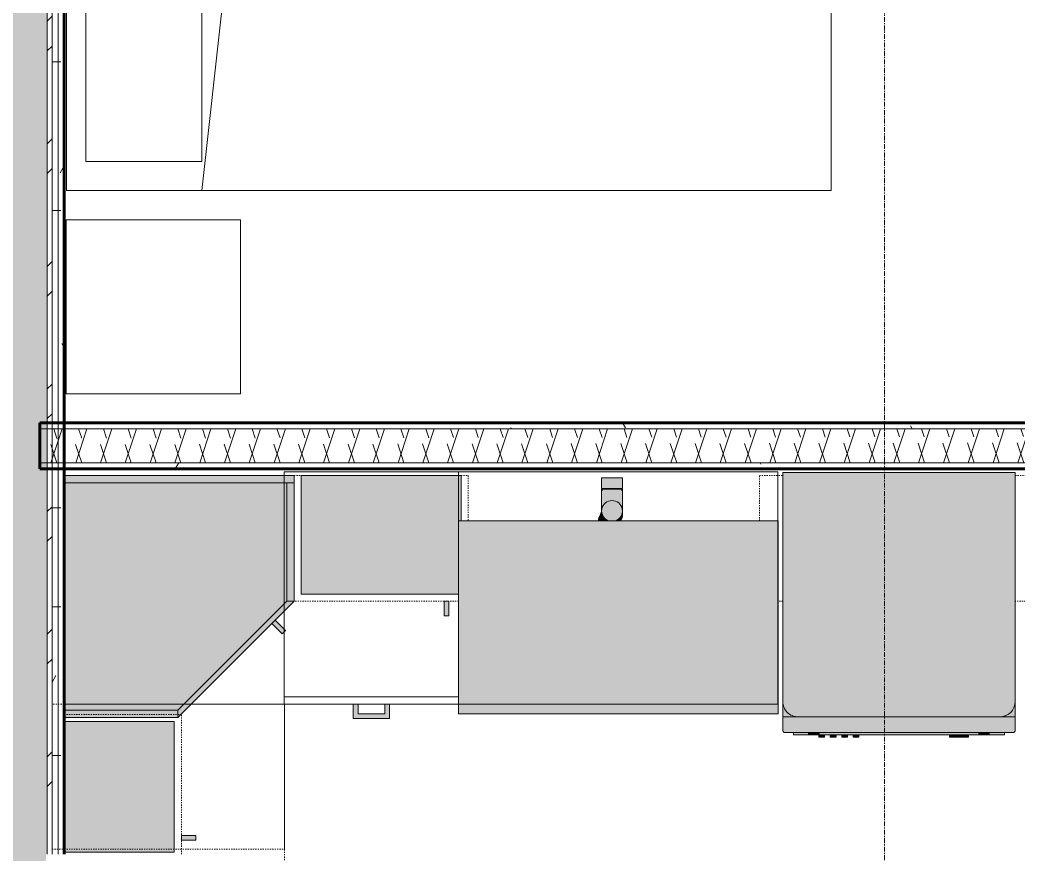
# Model space of a CAD drawing. Header units: inches. Extents: x -4169 to -1846, y 9706 to 12377.
# Drawn here: x -2916.6 to -2813.5, y 11407.4 to 11493.6 of the extents above; entities that cross this region are included whole.
import ezdxf

# ---------------------------------------------------------------- set-up
doc = ezdxf.new("R2010")
doc.units = ezdxf.units.IN
doc.header["$MEASUREMENT"] = 0
doc.linetypes.add('Dash', pattern=[0.25, 0.125, -0.125])
doc.linetypes.add('Grid Line 1_2_', pattern=[0.875, 0.5, -0.125, 0.125, -0.125])
for name, color, linetype, lineweight in [('0-1', 7, 'Continuous', 5), ('0-2', 50, 'Continuous', 18), ('A-GENM-1', 11, 'Continuous', 9), ('A-GENM-2', 250, 'Continuous', 9), ('A-WALL', 113, 'Continuous', 18), ('A-WALL-4', 10, 'Continuous', 60), ('A-WALL-5', 50, 'Continuous', 18), ('A-WALL-PATT-1', 250, 'Continuous', 9), ('A-WALL-PATT-2', 253, 'Continuous', 9), ('A-WALL-PATT-4', 111, 'Continuous', 9), ('I-FURN-1', 250, 'Continuous', 9), ('I-FURN-HDLN-1', 250, 'Dash', 9), ('I-WALL-3', 2, 'Continuous', 60), ('P-SANR-FIXT-2', 250, 'Continuous', 9), ('P-SANR-FIXT-3', 55, 'Continuous', 9), ('Q-CASE', 31, 'Continuous', 9), ('Q-CASE-1', 9, 'Continuous', 9), ('Q-CASE-3', 250, 'Continuous', 9), ('Q-CASE-4', 250, 'Dash', 9), ('Q-CASE-5', 254, 'Continuous', 9), ('Q-CASE-HDLN-1', 250, 'Dash', 9), ('Q-SPCQ-1', 250, 'Continuous', 9), ('Q-SPCQ-2', 55, 'Continuous', 9), ('S-GRID-1', 1, 'Grid Line 1_2_', 9)]:
    doc.layers.add(name, color=color, linetype=linetype, lineweight=lineweight)
pattern_1 = [(0, (0, 0), (20.48, 5.12), [0.845, -14.515, 0.845, -14.515, -81.92]), (0, (0, 0), (20.48, 5.12), [-30.72, 0.845, -29.875, 0.845, -14.515, -35.84]), (0, (0, 0), (20.48, 5.12), [-76.8, 0.845, -9.395, 0.845, -24.755]), (120, (7.68, 2.56), (-14.67405, 15.1762003), [0.845, -14.515, 0.845, -14.515, -81.92]), (120, (7.68, 2.56), (-14.67405, 15.1762003), [-30.72, 0.845, -29.875, 0.845, -14.515, -35.84]), (120, (7.68, 2.56), (-14.67405, 15.1762003), [-76.8, 0.845, -9.395, 0.845, -24.755]), (240, (10.24, 12.8), (-5.80595, -20.2962003), [0.845, -14.515, 0.845, -14.515, -81.92]), (240, (10.24, 12.8), (-5.80595, -20.2962003), [-30.72, 0.845, -29.875, 0.845, -14.515, -35.84]), (240, (10.24, 12.8), (-5.80595, -20.2962003), [-76.8, 0.845, -9.395, 0.845, -24.755])]
pattern_2 = [(161.57, (0.32, 0.32), (-2.560496185, -0.000537386), [0, -18.214, 2.022, 0]), (18.43, (-0.32, 0.32), (-2.560496185, 0.000537386), [0, -18.214, 2.022, 0]), (108.43, (0.32, 0.32), (1.27922091, -6.400876726), [6.07, -14.166]), (71.57, (-0.32, 0.32), (1.27922091, 6.400876726), [6.07, -14.166])]

# ---------------------------------------------------------------- blocks, each defined once
blk = doc.blocks.new('Dishwasher_15404 - 34_ counter-1372825-ENLARGED RCP - 2ND FLOOR PLAN')
at = {"layer": 'Q-SPCQ-2'}
for points in [[(0, -24), (23.68, -24), (24.08, -23.95), (24.46, -23.79), (24.83, -23.48), (25.07, -23.15), (25.2, -22.77), (25.25, -22.43), (25.25, -1.57), (25.17, -1.1), (24.98, -0.71), (24.74, -0.42), (24.46, -0.21), (24.08, -0.05), (23.68, 0), (0, 0), (0, -15.5)], [(26.68, -24), (26.82, -23.94), (26.87, -23.8), (26.87, -0.15), (26.82, -0.06), (26.68, 0), (25.25, 0), (25.25, -24), (26.59, -24)], [(27.12, -2.61), (27.12, -1.09), (26.87, -1.09), (26.87, -2.61)], [(27.12, -3.81), (27.12, -2.61), (26.87, -2.63), (26.87, -3.81)], [(27.12, -20.19), (27.12, -3.81), (26.87, -3.81), (26.87, -20.19)], [(27.37, -5.81), (27.37, -4.82), (27.12, -4.82), (27.12, -5.81)], [(27.37, -6.79), (27.37, -5.81), (27.12, -5.81), (27.12, -6.79)], [(27.37, -16.74), (27.37, -16.15), (27.12, -16.15), (27.12, -16.74)], [(27.37, -17.92), (27.37, -17.33), (27.12, -17.33), (27.12, -17.92)], [(27.37, -19.1), (27.37, -18.51), (27.12, -18.51), (27.12, -19.1)], [(26.87, -21.39), (27.12, -21.39), (27.12, -20.19), (26.87, -20.19), (26.87, -21.24)], [(27.12, -20.28), (27.37, -20.28), (27.37, -19.69), (27.12, -19.69), (27.12, -20.19)], [(26.87, -22.91), (27.12, -22.91), (27.12, -21.39), (26.87, -21.39)]]:
    blk.add_hatch(color=256, dxfattribs=at).paths.add_polyline_path(points, flags=0)
h = blk.add_hatch(color=256, dxfattribs=at)
h.paths.add_polyline_path([(25.25, -24), (25.25, -22.43), (25.2, -22.83), (24.96, -23.33), (24.74, -23.58), (24.46, -23.79), (24.08, -23.95), (23.68, -24), (25.05, -24)], flags=0)
h.paths.add_polyline_path([(25.25, -1.57), (25.25, 0), (23.68, 0), (24.08, -0.05), (24.46, -0.21), (24.83, -0.52), (25.04, -0.79), (25.22, -1.25)], flags=0)
h = blk.add_hatch(color=256, dxfattribs=at)
h.paths.add_polyline_path([(25.07, -23.15), (25.12, -23.05), (25.13, -22.98)], flags=0)
h.paths.add_polyline_path([(25.2, -22.8), (25.22, -22.75), (25.2, -22.78)], flags=0)
h.paths.add_polyline_path([(25, -0.74), (24.96, -0.67), (24.98, -0.71)], flags=0)
at = {"layer": 'Q-SPCQ-1'}
for p, q in [((0, -24), (0, 0)), ((0, 0), (23.68, 0)), ((23.68, 0), (25.25, 0)), ((25.25, 0), (26.68, 0)), ((25.25, 0), (25.25, -1.57)), ((26.87, -0.2), (26.87, -23.8)), ((25.25, -1.57), (25.25, -22.43)), ((27.12, -1.09), (26.87, -1.09)), ((27.12, -2.61), (27.12, -1.09)), ((27.12, -3.81), (27.12, -2.61)), ((27.12, -20.19), (27.12, -3.81)), ((27.12, -4.82), (27.37, -4.82)), ((27.37, -5.81), (27.37, -4.82)), ((27.37, -6.79), (27.37, -5.81)), ((27.37, -6.79), (27.12, -6.79)), ((27.37, -16.15), (27.12, -16.15)), ((27.37, -16.74), (27.37, -16.15)), ((27.37, -16.74), (27.12, -16.74)), ((27.37, -17.33), (27.12, -17.33)), ((27.37, -17.92), (27.37, -17.33)), ((27.37, -17.92), (27.12, -17.92)), ((27.37, -18.51), (27.12, -18.51)), ((27.37, -19.1), (27.37, -18.51)), ((27.37, -19.1), (27.12, -19.1)), ((27.37, -19.69), (27.12, -19.69)), ((27.12, -21.39), (27.12, -20.19)), ((27.37, -20.28), (27.12, -20.28)), ((27.37, -20.28), (27.37, -19.69)), ((27.12, -22.91), (27.12, -21.39)), ((25.25, -22.43), (25.25, -24)), ((27.12, -22.91), (26.87, -22.91)), ((23.68, -24), (0, -24)), ((25.25, -24), (23.68, -24)), ((26.68, -24), (25.25, -24))]:
    blk.add_line(p, q, dxfattribs=at)
for centre, radius, start, end in [((26.68, -0.2), 0.197, 0, 90), ((23.68, -1.57), 1.57, 0, 90), ((23.68, -1.57), 1.57, 32.077, 42.3359), ((23.68, -1.57), 1.57, 17.8182, 27.5266), ((26.68, -0.2), 0.197, 15, 75), ((23.68, -1.57), 1.57, 0, 13.6425), ((23.68, -22.43), 1.57, 270, 0), ((23.68, -22.43), 1.57, 346.3575, 0), ((23.68, -22.43), 1.57, 317.6641, 327.923), ((23.68, -22.43), 1.57, 332.4734, 342.1818), ((26.68, -23.8), 0.197, 270, 0)]:
    blk.add_arc(centre, radius, start, end, dxfattribs=at)
blk = doc.blocks.new('OD_CW_Countertop - OD_CW_Countertop-2380507-ENLARGED RCP - 2ND FLOOR PLAN')
at = {"layer": 'Q-CASE-HDLN-1'}
for p, q in [((0.74, -22.75), (0.74, 0)), ((0.74, 0), (56.86, 0))]:
    blk.add_line(p, q, dxfattribs=at)
blk = doc.blocks.new('Bed-Standard - Queen 60_ x 79_-1433484-ENLARGED RCP - 2ND FLOOR PLAN')
at = {"layer": 'I-FURN-1'}
for p, q in [((-19.31, 41.3), (40.69, 41.3)), ((40.69, 41.3), (40.69, -37.7)), ((40.69, -23.7), (-19.31, -17.13)), ((-16.31, -23.7), (37.69, -23.7)), ((37.69, -35.7), (37.69, -23.7)), ((-16.31, -35.7), (37.69, -35.7)), ((40.69, -37.7), (-19.31, -37.7))]:
    blk.add_line(p, q, dxfattribs=at)
at = {"layer": 'I-FURN-HDLN-1'}
blk.add_line((64.69, 77.3), (64.69, -37.7), dxfattribs=at)
blk = doc.blocks.new('Table-Night Stand - 18_ x 18_ x 24_-1372838-ENLARGED RCP - 2ND FLOOR PLAN')
at = {"layer": 'I-FURN-1'}
for p, q in [((0.15, 0), (18.15, 0)), ((0.15, -18), (0.15, 0)), ((18.15, 0), (18.15, -18)), ((18.15, -18), (0.15, -18))]:
    blk.add_line(p, q, dxfattribs=at)
blk = doc.blocks.new('Base Cabinet-Single Door - 15_-2378251-ENLARGED RCP - 2ND FLOOR PLAN')
at = {"layer": 'Q-CASE-4'}
for p, q in [((-6.76, 24), (-6.76, 0)), ((8.24, 24), (-6.76, 24)), ((8.24, 0), (8.24, 24)), ((-6.76, 0), (8.24, 0))]:
    blk.add_line(p, q, dxfattribs=at)
blk = doc.blocks.new('Base Cabinet 4 Drawer 254 - Base Cabinet 4 Drawer 254 18_-2579089-ENLARGED RCP - 2ND FLOOR PLAN')
at = {"layer": 'Q-CASE-5'}
blk.add_hatch(color=256, dxfattribs=at).paths.add_polyline_path([(-1.14, 24.92), (-1.14, 24), (-0.64, 24), (-0.64, 25), (2.11, 25), (2.11, 24), (2.61, 24), (2.61, 25.5), (-1.14, 25.5), (-1.14, 25)], flags=0)
at = {"layer": 'Q-CASE-3'}
for p, q in [((-1.14, 24), (-1.14, 25.5)), ((-1.14, 25.5), (2.61, 25.5)), ((2.11, 25), (-0.64, 25)), ((-0.64, 24), (-0.64, 25)), ((2.11, 24), (2.11, 25)), ((2.61, 25.5), (2.61, 24)), ((-8.26, 24), (9.74, 24)), ((-8.26, 23.25), (-8.26, 24)), ((-1.14, 24), (-0.64, 24)), ((2.61, 24), (2.11, 24)), ((9.74, 24), (9.74, 23.25)), ((9.74, 23.25), (-8.26, 23.25)), ((-8.26, 23.25), (-8.26, 0)), ((9.74, 0), (9.74, 23.25)), ((-8.26, 0), (9.74, 0))]:
    blk.add_line(p, q, dxfattribs=at)
blk = doc.blocks.new('Vanity Cabinet-Double Door - 33_-2318066-ENLARGED RCP - 2ND FLOOR PLAN')
at = {"layer": 'Q-CASE-3'}
for p, q in [((-15.76, 24), (-15.76, 0)), ((17.24, 24), (-15.76, 24)), ((17.24, 0), (17.24, 24)), ((-15.76, 0), (17.24, 0))]:
    blk.add_line(p, q, dxfattribs=at)
blk = doc.blocks.new('308 - 308 x 24_-2588380-ENLARGED RCP - 2ND FLOOR PLAN')
at = {"layer": 'Q-CASE'}
blk.add_hatch(color=256, dxfattribs=at).paths.add_polyline_path([(0, 25.19), (-12, 13.19), (-11.25, 13.19), (0, 24.44)], flags=0)
at = {"layer": 'Q-CASE-1'}
for points in [[(11.75, 25.19), (0, 25.19), (0, 24.44), (11.75, 24.44)], [(11.75, 24.44), (0, 24.44), (-11.25, 13.19), (-11.25, 0.94), (11.75, 0.94), (11.75, 13.19)], [(-11.25, 13.19), (-12, 13.19), (-12, 0.94), (-11.25, 0.94), (-11.25, 11.21)], [(0, 0.94), (-12, 0.94), (-12, 0.19), (11.75, 0.19), (11.75, 0.94)]]:
    blk.add_hatch(color=256, dxfattribs=at).paths.add_polyline_path(points, flags=0)
at = {"layer": 'Q-CASE-5'}
blk.add_hatch(color=256, dxfattribs=at).paths.add_polyline_path([(-10.76, 16.55), (-11.11, 16.2), (-10.05, 15.14), (-9.7, 15.49), (-10.16, 15.94)], flags=0)
at = {"layer": 'Q-CASE'}
for p, q in [((-12, 13.19), (0, 25.19)), ((0, 25.19), (0, 24.44)), ((0, 24.44), (-11.25, 13.19)), ((-11.25, 13.19), (-12, 13.19))]:
    blk.add_line(p, q, dxfattribs=at)
at = {"layer": 'Q-CASE-3'}
for p, q in [((0, 25.19), (11.75, 25.19)), ((0, 24.44), (0, 25.19)), ((-11.25, 13.19), (0, 24.44)), ((0, 24.44), (11.75, 24.44)), ((11.75, 24.44), (0, 24.44)), ((-10.76, 16.55), (-11.11, 16.2)), ((-9.7, 15.49), (-10.76, 16.55)), ((-11.11, 16.2), (-10.05, 15.14)), ((-12, 13.19), (-11.25, 13.19)), ((-12, 0.94), (-12, 13.19)), ((-11.25, 0.94), (-11.25, 13.19)), ((-11.25, 13.19), (-11.25, 0.94)), ((-11.25, 0.94), (-12, 0.94)), ((-12, 0.19), (-12, 0.94)), ((-12, 0.94), (11.75, 0.94)), ((11.75, 0.19), (-12, 0.19)), ((11.75, 0.94), (-11.25, 0.94))]:
    blk.add_line(p, q, dxfattribs=at)
blk = doc.blocks.new('300 Series Wall Hung Cabinet_302 - 30_ X 24_-2588232-ENLARGED RCP - 2ND FLOOR PLAN')
at = {"layer": 'Q-CASE-4'}
for p, q in [((-15, 0.19), (-15, 13.19)), ((-15, 13.19), (-11.43, 13.19)), ((12.57, 13.19), (13.07, 13.19)), ((15, 4.87), (15, 0.19)), ((-11.43, 0.19), (-15, 0.19)), ((15, 0.19), (12.57, 0.19))]:
    blk.add_line(p, q, dxfattribs=at)
blk = doc.blocks.new('300 Series Wall Hung Cabinet_301 - 18_ x 24_-2588350-ENLARGED RCP - 2ND FLOOR PLAN')
at = {"layer": 'Q-CASE-1'}
for points in [[(-7, 14.69), (-7, 13.19), (-6.51, 13.19), (-6.51, 14.69)], [(8.25, 12.44), (-8, 12.44), (-8, 4.87), (-8.25, 4.87), (-8.25, 0.19), (8.25, 0.19), (8.25, 11.69)]]:
    blk.add_hatch(color=256, dxfattribs=at).paths.add_polyline_path(points, flags=0)
at = {"layer": 'Q-CASE-3'}
for p, q in [((-6.51, 14.69), (-7, 14.69)), ((-7, 14.69), (-7, 13.19)), ((-6.51, 13.19), (-6.51, 14.69)), ((-8, 12.44), (8.25, 12.44)), ((-7, 13.19), (-6.51, 13.19)), ((8.25, 12.44), (8.25, 0.19)), ((-8.25, 0.19), (-8.25, 4.87)), ((8.25, 0.19), (-8.25, 0.19))]:
    blk.add_line(p, q, dxfattribs=at)
at = {"layer": 'Q-CASE-4'}
for p, q in [((-8, 13.19), (9, 13.19)), ((9, 13.19), (9, 0.19)), ((-9, 0.19), (-9, 4.87)), ((9, 0.19), (-9, 0.19))]:
    blk.add_line(p, q, dxfattribs=at)
blk = doc.blocks.new('300 Series Wall Hung Cabinet_301 - 15_ x 24_-2588192-ENLARGED RCP - 2ND FLOOR PLAN')
at = {"layer": 'Q-CASE-1'}
for points in [[(-6.75, -1.06), (-6.75, -12.44), (6.75, -12.44), (6.75, -1.06), (-3.81, -1.06)], [(-5.5, -14.69), (-5.01, -14.69), (-5.01, -13.19), (-5.5, -13.19)]]:
    blk.add_hatch(color=256, dxfattribs=at).paths.add_polyline_path(points, flags=0)
at = {"layer": 'Q-CASE-3'}
for p, q in [((-6.75, -12.44), (-6.75, -1.06)), ((6.75, -1.06), (6.75, -12.44)), ((6.75, -12.44), (-6.75, -12.44)), ((-5.01, -13.19), (-5.5, -13.19)), ((-5.5, -13.19), (-5.5, -14.69)), ((-5.01, -14.69), (-5.01, -13.19)), ((-5.5, -14.69), (-5.01, -14.69))]:
    blk.add_line(p, q, dxfattribs=at)
at = {"layer": 'Q-CASE-4'}
for p, q in [((7.5, -13.19), (7.5, -1.06)), ((-6.94, -13.19), (7.5, -13.19))]:
    blk.add_line(p, q, dxfattribs=at)
blk = doc.blocks.new('kitchen_faucet_14143 - kitchen_faucet_14143-V42-ENLARGED RCP - 2ND FLOOR PLAN')
at = {"layer": 'A-GENM-1'}
for points in [[(-1.01, 1.29), (-0.98, 1.21), (-0.54, 1.22), (-0.67, 1.33), (-1.01, 1.33), (-1.01, 1.29)], [(-1.01, 0.96), (-0.9, 1.02), (-0.25, 1.05), (-0.21, 1.05), (-0.39, 1.21), (-1.01, 1.18), (-1.01, 0.96)], [(-1.01, 0.09), (-0.98, -0.43), (-0.91, -0.58), (-0.75, -0.78), (-0.44, -0.98), (-0.28, -1.05), (0, -1.08), (0.32, -1.03), (0.6, -0.89), (0.83, -0.68), (0.94, -0.54), (1.05, -0.28), (1.08, 0), (1.05, 0.28), (0.87, 0.63), (0.7, 0.82), (0.49, 0.96), (0.19, 1.06), (0, 1.08), (-0.28, 1.05), (-0.6, 0.9), (-0.77, 0.77), (-0.98, 0.44), (-1.01, 0.3), (-1.01, 0.12)], [(0, 1.08), (0.28, 1.05), (0.56, 0.92), (0.82, 0.7), (0.94, 0.54), (1.05, 0.28), (1.08, 0), (1.05, -0.28), (0.94, -0.54), (0.77, -0.77), (0.5, -0.95), (0.19, -1.06), (0.19, -1.08), (2.26, -1.08), (2.26, 1.08), (0.19, 1.08)], [(2.34, 0.94), (2.34, -1.08), (3.44, -1.08), (3.44, 1.08), (2.34, 1.08), (2.34, 1.05)], [(-1.01, 0.76), (-0.98, 0.65), (-0.82, 0.82), (-0.7, 0.91), (-0.57, 1.03), (-0.72, 1), (-1, 0.77)], [(-1.01, 0.79), (-1, 0.77), (-0.88, 0.9), (-1.01, 0.79)], [(-1.01, 0.59), (-0.95, 0.62), (-0.92, 0.66), (-0.77, 0.82), (-0.88, 0.74), (-1.01, 0.59)], [(-0.97, 0.99), (-0.86, 0.92), (-0.76, 0.99), (-0.8, 1.02), (-0.94, 1.02)], [(-0.96, 0.59), (-0.94, 0.62), (-0.9, 0.66), (-0.96, 0.59)], [(-0.92, 0.7), (-0.72, 0.9), (-0.84, 0.79), (-0.92, 0.7)], [(-0.87, 0.7), (-0.67, 0.9), (-0.8, 0.78), (-0.87, 0.7)], [(-0.84, 0.71), (-0.65, 0.9), (-0.77, 0.79), (-0.83, 0.72)], [(-0.8, 0.73), (-0.68, 0.86), (-0.73, 0.81), (-0.79, 0.74)], [(2.26, 0.99), (2.26, -1.02), (2.34, -1.02), (2.34, 1.02), (2.26, 1)], [(-1.01, -0.6), (-0.97, -0.66), (-0.49, -1.03), (-0.49, -1.01), (-1.01, -0.59)], [(-1.01, -0.61), (-1, -0.77), (-0.67, -1.03), (-0.54, -1.01), (-1.01, -0.61)], [(-1.01, -0.77), (-0.99, -0.85), (-0.95, -0.83), (-1.01, -0.76)], [(-0.95, -0.59), (-0.9, -0.66), (-0.93, -0.6), (-0.94, -0.59)], [(-0.93, -0.59), (-0.88, -0.66), (-0.89, -0.63), (-0.93, -0.59), (-0.93, -0.59)], [(-0.9, -0.6), (-0.85, -0.66), (-0.89, -0.6)]]:
    blk.add_hatch(color=256, dxfattribs=at).paths.add_polyline_path(points, flags=0)
h = blk.add_hatch(color=256, dxfattribs=at)
h.paths.add_polyline_path([(-1.01, 0.57), (-0.98, 0.44), (-0.94, 0.59), (-1.01, 0.57)], flags=0)
h.paths.add_polyline_path([(-1.01, -0.42), (-1.01, -0.59), (-0.92, -0.57), (-0.95, -0.51), (-1.01, -0.4)], flags=0)
h = blk.add_hatch(color=256, dxfattribs=at)
h.paths.add_polyline_path([(-0.95, 0.59), (-0.93, 0.62), (-0.88, 0.66), (-0.94, 0.59)], flags=0)
h.paths.add_polyline_path([(-0.61, 0.9), (-0.42, 1.02), (-0.46, 1.01), (-0.61, 0.9)], flags=0)
h = blk.add_hatch(color=256, dxfattribs=at)
h.paths.add_polyline_path([(-0.93, 0.59), (-0.9, 0.6), (-0.85, 0.66), (-0.93, 0.59)], flags=0)
h.paths.add_polyline_path([(-0.46, 0.97), (-0.37, 1.03), (-0.43, 1), (-0.46, 0.97)], flags=0)
h = blk.add_hatch(color=256, dxfattribs=at)
h.paths.add_polyline_path([(-0.96, -0.59), (-0.92, -0.66), (-0.94, -0.61), (-0.95, -0.59)], flags=0)
h.paths.add_polyline_path([(-0.56, -0.93), (-0.52, -0.98), (-0.55, -0.94)], flags=0)
at = {"layer": 'A-GENM-2'}
for p, q in [((-1.02, 1.35), (-0.99, 1.33)), ((-0.06, 1.08), (-0.01, 1.08)), ((-0.04, 1.08), (0, 1.08)), ((0, 1.08), (2.26, 1.08)), ((2.26, -1.08), (2.26, 1.08)), ((2.34, 1.08), (3.44, 1.08)), ((2.34, 1.08), (2.34, -1.08)), ((3.44, -1.08), (3.44, 1.08)), ((-1.01, 0.59), (-0.91, 0.59)), ((-0.41, 0.99), (-0.37, 1.01)), ((2.1, 1.02), (2.34, 1.02)), ((-0.91, -0.59), (-1.01, -0.59)), ((-0.36, -1.01), (-0.4, -1)), ((2.34, -1.02), (2.1, -1.02)), ((2.26, -1.08), (0, -1.08)), ((3.44, -1.08), (2.34, -1.08))]:
    blk.add_line(p, q, dxfattribs=at)
at = {"layer": 'A-GENM-2', "flags": 128}
for points in [[(-0.69, 1.06), (-0.72, 1.06), (-0.75, 1.06), (-0.78, 1.06), (-0.81, 1.05), (-0.84, 1.05), (-0.87, 1.04), (-0.9, 1.03), (-0.93, 1.02), (-0.96, 1.01), (-0.99, 1), (-1.02, 0.98)], [(-1.01, 1.38), (-0.97, 1.38), (-0.94, 1.38), (-0.93, 1.38)], [(-1.01, 1.2), (-0.97, 1.22), (-0.93, 1.23), (-0.89, 1.24), (-0.86, 1.25), (-0.82, 1.25), (-0.78, 1.26), (-0.74, 1.26), (-0.7, 1.26), (-0.69, 1.26)], [(-1, 0.64), (-0.98, 0.68), (-0.95, 0.71), (-0.93, 0.74), (-0.9, 0.77), (-0.87, 0.8), (-0.84, 0.83), (-0.81, 0.86), (-0.78, 0.88), (-0.75, 0.91), (-0.72, 0.93), (-0.68, 0.95), (-0.65, 0.97), (-0.61, 0.99), (-0.57, 1.01), (-0.54, 1.02), (-0.5, 1.04), (-0.46, 1.05), (-0.42, 1.06), (-0.39, 1.07), (-0.35, 1.07), (-0.31, 1.08), (-0.27, 1.08), (-0.23, 1.08), (-0.22, 1.08)], [(-0.98, 0.86), (-0.95, 0.88), (-0.92, 0.91), (-0.88, 0.93), (-0.85, 0.95), (-0.82, 0.97), (-0.78, 0.99), (-0.74, 1.01), (-0.71, 1.02), (-0.67, 1.04), (-0.63, 1.05), (-0.59, 1.06), (-0.55, 1.07), (-0.51, 1.07), (-0.48, 1.08), (-0.44, 1.08), (-0.4, 1.08), (-0.39, 1.08)], [(-0.97, 0.61), (-0.95, 0.64), (-0.93, 0.68), (-0.9, 0.71), (-0.88, 0.74), (-0.85, 0.77), (-0.82, 0.8), (-0.79, 0.83), (-0.76, 0.86), (-0.73, 0.88), (-0.7, 0.91), (-0.66, 0.93), (-0.63, 0.95), (-0.59, 0.97), (-0.56, 0.99), (-0.52, 1.01), (-0.49, 1.02), (-0.45, 1.04), (-0.41, 1.05), (-0.37, 1.06), (-0.33, 1.07), (-0.29, 1.07), (-0.26, 1.08), (-0.22, 1.08), (-0.18, 1.08), (-0.17, 1.08)], [(-0.96, 0.61), (-0.94, 0.64), (-0.91, 0.68), (-0.89, 0.71), (-0.86, 0.74), (-0.83, 0.77), (-0.8, 0.8), (-0.77, 0.83), (-0.74, 0.86), (-0.71, 0.88), (-0.68, 0.91), (-0.64, 0.93), (-0.61, 0.95), (-0.57, 0.97), (-0.54, 0.99), (-0.5, 1.01), (-0.46, 1.02), (-0.42, 1.04), (-0.39, 1.05), (-0.35, 1.06), (-0.31, 1.07), (-0.27, 1.07), (-0.23, 1.08), (-0.19, 1.08), (-0.15, 1.08), (-0.14, 1.08)], [(-0.94, 0.61), (-0.92, 0.64), (-0.89, 0.68), (-0.87, 0.71), (-0.84, 0.74), (-0.81, 0.77), (-0.78, 0.8), (-0.75, 0.83), (-0.72, 0.86), (-0.69, 0.89), (-0.65, 0.91), (-0.62, 0.93), (-0.58, 0.95), (-0.54, 0.97), (-0.51, 0.99), (-0.47, 1.01), (-0.43, 1.02), (-0.39, 1.04), (-0.35, 1.05), (-0.31, 1.06), (-0.27, 1.07), (-0.23, 1.07), (-0.19, 1.08), (-0.15, 1.08), (-0.11, 1.08), (-0.1, 1.08)], [(-0.93, 1.38), (-0.89, 1.38), (-0.86, 1.38), (-0.82, 1.37), (-0.79, 1.37), (-0.75, 1.36), (-0.72, 1.35), (-0.68, 1.34), (-0.65, 1.32), (-0.62, 1.31), (-0.58, 1.29), (-0.55, 1.27), (-0.52, 1.25), (-0.49, 1.23)], [(-0.91, 0.6), (-0.91, 0.61), (-0.88, 0.64), (-0.86, 0.68), (-0.83, 0.71), (-0.8, 0.74), (-0.77, 0.77), (-0.74, 0.8), (-0.71, 0.83), (-0.68, 0.86), (-0.65, 0.89), (-0.61, 0.91), (-0.58, 0.93), (-0.54, 0.95), (-0.51, 0.97), (-0.47, 0.99), (-0.43, 1.01), (-0.39, 1.02), (-0.35, 1.04), (-0.31, 1.05), (-0.27, 1.06), (-0.23, 1.07), (-0.19, 1.07), (-0.15, 1.08), (-0.11, 1.08), (-0.07, 1.08), (-0.06, 1.08)], [(-0.91, 0.58), (-0.89, 0.61), (-0.87, 0.64), (-0.84, 0.68), (-0.82, 0.71), (-0.79, 0.74), (-0.76, 0.77), (-0.73, 0.8), (-0.7, 0.83), (-0.67, 0.86), (-0.63, 0.89), (-0.6, 0.91), (-0.56, 0.93), (-0.53, 0.95), (-0.49, 0.97), (-0.45, 0.99), (-0.42, 1.01), (-0.38, 1.02), (-0.34, 1.04), (-0.3, 1.05), (-0.26, 1.06), (-0.22, 1.07), (-0.18, 1.07), (-0.14, 1.08), (-0.09, 1.08), (-0.05, 1.08), (-0.04, 1.08)], [(-0.69, 1.26), (-0.65, 1.26), (-0.61, 1.26), (-0.57, 1.25), (-0.53, 1.25), (-0.49, 1.24), (-0.45, 1.23), (-0.42, 1.22), (-0.38, 1.21), (-0.34, 1.19), (-0.3, 1.17), (-0.27, 1.16), (-0.23, 1.14), (-0.2, 1.12), (-0.17, 1.09), (-0.13, 1.07)], [(-0.5, 1.04), (-0.53, 1.05), (-0.56, 1.05), (-0.59, 1.06), (-0.62, 1.06), (-0.65, 1.06), (-0.68, 1.06), (-0.69, 1.06)], [(-0.55, 0.93), (-0.51, 0.95), (-0.47, 0.97), (-0.43, 0.99), (-0.39, 1.01), (-0.35, 1.02), (-0.31, 1.04), (-0.27, 1.05), (-0.23, 1.06), (-0.18, 1.07), (-0.14, 1.07), (-0.1, 1.08), (-0.05, 1.08), (-0.01, 1.08)], [(-0.55, 0.93), (-0.51, 0.95), (-0.47, 0.97), (-0.43, 0.99), (-0.39, 1.01), (-0.35, 1.02), (-0.31, 1.04), (-0.27, 1.05), (-0.23, 1.06), (-0.18, 1.07), (-0.14, 1.07), (-0.1, 1.08), (-0.05, 1.08), (-0.01, 1.08)], [(-0.55, 0.93), (-0.51, 0.95), (-0.47, 0.97), (-0.43, 0.99), (-0.39, 1.01), (-0.35, 1.02), (-0.31, 1.04), (-0.27, 1.05), (-0.23, 1.06), (-0.18, 1.07), (-0.14, 1.07), (-0.1, 1.08), (-0.05, 1.08), (-0.01, 1.08)], [(-0.55, 0.93), (-0.51, 0.95), (-0.47, 0.97), (-0.43, 0.99), (-0.39, 1.01), (-0.35, 1.02), (-0.31, 1.04), (-0.27, 1.05), (-0.23, 1.06), (-0.18, 1.07), (-0.14, 1.07), (-0.1, 1.08), (-0.05, 1.08), (-0.01, 1.08)], [(-0.55, 0.93), (-0.51, 0.95), (-0.47, 0.97), (-0.43, 0.99), (-0.39, 1.01), (-0.35, 1.02), (-0.31, 1.04), (-0.27, 1.05), (-0.23, 1.06), (-0.18, 1.07), (-0.14, 1.07), (-0.1, 1.08), (-0.05, 1.08), (-0.01, 1.08)], [(-0.55, 0.93), (-0.51, 0.95), (-0.47, 0.97), (-0.43, 0.99), (-0.39, 1.01), (-0.35, 1.02), (-0.31, 1.04), (-0.27, 1.05), (-0.23, 1.06), (-0.18, 1.07), (-0.14, 1.07), (-0.1, 1.08), (-0.05, 1.08), (-0.01, 1.08)], [(-0.44, 1.03), (-0.43, 1.04), (-0.39, 1.05), (-0.36, 1.06), (-0.32, 1.07), (-0.28, 1.07), (-0.24, 1.08), (-0.2, 1.08), (-0.16, 1.08), (-0.15, 1.08)], [(-0.39, 1.08), (-0.35, 1.08), (-0.31, 1.08), (-0.27, 1.07), (-0.23, 1.07), (-0.19, 1.06)], [(-0.25, 1.05), (-0.22, 1.06), (-0.18, 1.07), (-0.13, 1.07), (-0.09, 1.08), (-0.05, 1.08), (-0.01, 1.08)], [(-0.22, 1.08), (-0.18, 1.08), (-0.14, 1.08), (-0.1, 1.07)], [(-0.17, 1.08), (-0.13, 1.08), (-0.09, 1.08), (-0.05, 1.08)], [(-0.15, 1.08), (-0.11, 1.08), (-0.07, 1.08)], [(-0.14, 1.08), (-0.1, 1.08), (-0.06, 1.08)], [(-0.1, 1.08), (-0.06, 1.08), (-0.02, 1.08)], [(-0.97, 1), (-0.95, 0.97), (-0.94, 0.95), (-0.92, 0.92), (-0.91, 0.89)], [(-0.92, 0.66), (-0.91, 0.68), (-0.89, 0.71), (-0.86, 0.74), (-0.83, 0.77), (-0.8, 0.8), (-0.78, 0.83), (-0.74, 0.86), (-0.71, 0.88), (-0.68, 0.91), (-0.65, 0.93), (-0.61, 0.95), (-0.58, 0.97), (-0.54, 0.99), (-0.51, 1.01), (-0.47, 1.02)], [(-0.91, 0.59), (-0.89, 0.61), (-0.87, 0.65), (-0.84, 0.68), (-0.81, 0.71), (-0.78, 0.75), (-0.75, 0.78)], [(-0.91, 0.59), (-0.89, 0.61), (-0.87, 0.65), (-0.84, 0.68), (-0.81, 0.71), (-0.78, 0.75), (-0.75, 0.78)], [(-0.91, 0.59), (-0.89, 0.61), (-0.87, 0.65), (-0.84, 0.68), (-0.81, 0.71), (-0.78, 0.75), (-0.75, 0.78)], [(-0.91, 0.59), (-0.89, 0.61), (-0.87, 0.65), (-0.84, 0.68), (-0.81, 0.71), (-0.78, 0.75), (-0.75, 0.78)], [(-0.91, 0.59), (-0.89, 0.61), (-0.87, 0.65), (-0.84, 0.68), (-0.81, 0.71), (-0.78, 0.75), (-0.75, 0.78)], [(-0.91, 0.59), (-0.89, 0.61), (-0.87, 0.65), (-0.84, 0.68), (-0.81, 0.71), (-0.78, 0.75), (-0.75, 0.78)], [(-0.75, 0.78), (-0.72, 0.81), (-0.69, 0.83), (-0.66, 0.86), (-0.62, 0.89), (-0.59, 0.91), (-0.57, 0.92)], [(-0.75, 0.78), (-0.72, 0.81), (-0.69, 0.83), (-0.66, 0.86), (-0.62, 0.89), (-0.59, 0.91), (-0.57, 0.92)], [(-0.75, 0.78), (-0.72, 0.81), (-0.69, 0.83), (-0.66, 0.86), (-0.62, 0.89), (-0.59, 0.91), (-0.57, 0.92)], [(-0.75, 0.78), (-0.72, 0.81), (-0.69, 0.83), (-0.66, 0.86), (-0.62, 0.89), (-0.59, 0.91), (-0.57, 0.92)], [(-0.75, 0.78), (-0.72, 0.81), (-0.69, 0.83), (-0.66, 0.86), (-0.62, 0.89), (-0.59, 0.91), (-0.57, 0.92)], [(-0.75, 0.78), (-0.72, 0.81), (-0.69, 0.83), (-0.66, 0.86), (-0.62, 0.89), (-0.59, 0.91), (-0.57, 0.92)], [(-0.22, -1.08), (-0.26, -1.08), (-0.3, -1.08), (-0.34, -1.07), (-0.37, -1.07), (-0.41, -1.06), (-0.45, -1.05), (-0.49, -1.04), (-0.53, -1.03), (-0.56, -1.01), (-0.6, -1), (-0.64, -0.98), (-0.67, -0.96), (-0.71, -0.94), (-0.74, -0.91), (-0.77, -0.89), (-0.8, -0.86), (-0.84, -0.84), (-0.86, -0.81), (-0.89, -0.78), (-0.92, -0.75), (-0.95, -0.72), (-0.97, -0.69), (-1, -0.65)], [(-0.39, -1.08), (-0.43, -1.08), (-0.47, -1.08), (-0.5, -1.07), (-0.54, -1.07), (-0.58, -1.06), (-0.62, -1.05), (-0.66, -1.04), (-0.7, -1.03), (-0.73, -1.01), (-0.77, -1), (-0.81, -0.98), (-0.84, -0.96), (-0.88, -0.94), (-0.91, -0.91), (-0.94, -0.89), (-0.97, -0.86), (-1, -0.84)], [(-0.92, -0.87), (-0.96, -0.86), (-1, -0.85)], [(-0.17, -1.08), (-0.21, -1.08), (-0.24, -1.08), (-0.28, -1.07), (-0.32, -1.07), (-0.36, -1.06), (-0.4, -1.05), (-0.44, -1.04), (-0.48, -1.03), (-0.51, -1.01), (-0.55, -1), (-0.59, -0.98), (-0.62, -0.96), (-0.65, -0.94), (-0.69, -0.91), (-0.72, -0.89), (-0.75, -0.86), (-0.78, -0.84), (-0.81, -0.81), (-0.84, -0.78), (-0.87, -0.75), (-0.9, -0.72), (-0.92, -0.69), (-0.94, -0.65), (-0.97, -0.62)], [(-0.14, -1.08), (-0.18, -1.08), (-0.22, -1.08), (-0.26, -1.07), (-0.3, -1.07), (-0.34, -1.06), (-0.38, -1.05), (-0.41, -1.04), (-0.45, -1.03), (-0.49, -1.01), (-0.53, -1), (-0.56, -0.98), (-0.6, -0.96), (-0.63, -0.94), (-0.67, -0.91), (-0.7, -0.89), (-0.73, -0.87), (-0.76, -0.84), (-0.79, -0.81), (-0.82, -0.78), (-0.85, -0.75), (-0.88, -0.72), (-0.9, -0.69), (-0.93, -0.65), (-0.95, -0.62)], [(-0.1, -1.08), (-0.14, -1.08), (-0.18, -1.08), (-0.22, -1.07), (-0.26, -1.07), (-0.3, -1.06), (-0.34, -1.05), (-0.38, -1.04), (-0.42, -1.03), (-0.46, -1.01), (-0.5, -1), (-0.53, -0.98), (-0.57, -0.96), (-0.61, -0.94), (-0.64, -0.92), (-0.68, -0.89), (-0.71, -0.87), (-0.74, -0.84), (-0.77, -0.81), (-0.8, -0.78), (-0.83, -0.75), (-0.86, -0.72), (-0.89, -0.69), (-0.91, -0.65), (-0.94, -0.62)], [(-0.06, -1.08), (-0.1, -1.08), (-0.14, -1.08), (-0.18, -1.07), (-0.22, -1.07), (-0.26, -1.06), (-0.3, -1.05), (-0.34, -1.04), (-0.38, -1.03), (-0.42, -1.01), (-0.46, -1), (-0.5, -0.98), (-0.53, -0.96), (-0.57, -0.94), (-0.6, -0.92), (-0.64, -0.89), (-0.67, -0.87), (-0.7, -0.84), (-0.74, -0.81), (-0.77, -0.78), (-0.8, -0.75), (-0.82, -0.72), (-0.85, -0.69), (-0.88, -0.65), (-0.9, -0.62), (-0.92, -0.58)], [(-0.5, -1.01), (-0.53, -1), (-0.57, -0.98), (-0.6, -0.96), (-0.64, -0.94), (-0.67, -0.91), (-0.7, -0.89), (-0.74, -0.86), (-0.77, -0.84), (-0.8, -0.81), (-0.83, -0.78), (-0.85, -0.75), (-0.88, -0.72), (-0.9, -0.69), (-0.92, -0.66)], [(-0.77, -0.76), (-0.8, -0.73), (-0.83, -0.7), (-0.85, -0.67), (-0.88, -0.63), (-0.9, -0.59)], [(-0.77, -0.76), (-0.8, -0.73), (-0.83, -0.7), (-0.85, -0.67), (-0.88, -0.63), (-0.9, -0.59)], [(-0.77, -0.76), (-0.8, -0.73), (-0.83, -0.7), (-0.85, -0.67), (-0.88, -0.63), (-0.9, -0.59)], [(-0.77, -0.76), (-0.8, -0.73), (-0.83, -0.7), (-0.85, -0.67), (-0.88, -0.63), (-0.9, -0.59)], [(-0.77, -0.76), (-0.8, -0.73), (-0.83, -0.7), (-0.85, -0.67), (-0.88, -0.63), (-0.9, -0.59)], [(-0.77, -0.76), (-0.8, -0.73), (-0.83, -0.7), (-0.85, -0.67), (-0.88, -0.63), (-0.9, -0.59)], [(-0.04, -1.08), (-0.08, -1.08), (-0.12, -1.08), (-0.17, -1.07), (-0.21, -1.07), (-0.25, -1.06), (-0.29, -1.05), (-0.33, -1.04), (-0.37, -1.03), (-0.41, -1.01), (-0.44, -1), (-0.48, -0.98), (-0.52, -0.96), (-0.55, -0.94), (-0.59, -0.92), (-0.62, -0.89), (-0.66, -0.87), (-0.69, -0.84), (-0.72, -0.81), (-0.75, -0.78), (-0.78, -0.75), (-0.81, -0.72), (-0.84, -0.69), (-0.86, -0.65), (-0.89, -0.62)], [(0.01, -1.08), (-0.03, -1.08), (-0.07, -1.08), (-0.12, -1.08), (-0.16, -1.07), (-0.2, -1.06), (-0.25, -1.05), (-0.29, -1.04), (-0.33, -1.03), (-0.37, -1.02), (-0.41, -1), (-0.45, -0.98), (-0.49, -0.97), (-0.53, -0.95), (-0.57, -0.92), (-0.6, -0.9), (-0.64, -0.88), (-0.67, -0.85), (-0.71, -0.82), (-0.74, -0.79), (-0.75, -0.78)], [(0.01, -1.08), (-0.03, -1.08), (-0.07, -1.08), (-0.12, -1.08), (-0.16, -1.07), (-0.2, -1.06), (-0.25, -1.05), (-0.29, -1.04), (-0.33, -1.03), (-0.37, -1.02), (-0.41, -1), (-0.45, -0.98), (-0.49, -0.97), (-0.53, -0.95), (-0.57, -0.92), (-0.6, -0.9), (-0.64, -0.88), (-0.67, -0.85), (-0.71, -0.82), (-0.74, -0.79), (-0.75, -0.78)], [(0.01, -1.08), (-0.03, -1.08), (-0.07, -1.08), (-0.12, -1.08), (-0.16, -1.07), (-0.2, -1.06), (-0.25, -1.05), (-0.29, -1.04), (-0.33, -1.03), (-0.37, -1.02), (-0.41, -1), (-0.45, -0.98), (-0.49, -0.97), (-0.53, -0.95), (-0.57, -0.92), (-0.6, -0.9), (-0.64, -0.88), (-0.67, -0.85), (-0.71, -0.82), (-0.74, -0.79), (-0.75, -0.78)], [(0.01, -1.08), (-0.03, -1.08), (-0.07, -1.08), (-0.12, -1.08), (-0.16, -1.07), (-0.2, -1.06), (-0.25, -1.05), (-0.29, -1.04), (-0.33, -1.03), (-0.37, -1.02), (-0.41, -1), (-0.45, -0.98), (-0.49, -0.97), (-0.53, -0.95), (-0.57, -0.92), (-0.6, -0.9), (-0.64, -0.88), (-0.67, -0.85), (-0.71, -0.82), (-0.74, -0.79), (-0.75, -0.78)], [(0.01, -1.08), (-0.03, -1.08), (-0.07, -1.08), (-0.12, -1.08), (-0.16, -1.07), (-0.2, -1.06), (-0.25, -1.05), (-0.29, -1.04), (-0.33, -1.03), (-0.37, -1.02), (-0.41, -1), (-0.45, -0.98), (-0.49, -0.97), (-0.53, -0.95), (-0.57, -0.92), (-0.6, -0.9), (-0.64, -0.88), (-0.67, -0.85), (-0.71, -0.82), (-0.74, -0.79), (-0.75, -0.78)], [(0.01, -1.08), (-0.03, -1.08), (-0.07, -1.08), (-0.12, -1.08), (-0.16, -1.07), (-0.2, -1.06), (-0.25, -1.05), (-0.29, -1.04), (-0.33, -1.03), (-0.37, -1.02), (-0.41, -1), (-0.45, -0.98), (-0.49, -0.97), (-0.53, -0.95), (-0.57, -0.92), (-0.6, -0.9), (-0.64, -0.88), (-0.67, -0.85), (-0.71, -0.82), (-0.74, -0.79), (-0.75, -0.78)], [(-0.15, -1.08), (-0.19, -1.08), (-0.23, -1.08), (-0.27, -1.07), (-0.31, -1.07), (-0.35, -1.06), (-0.38, -1.05), (-0.42, -1.04), (-0.44, -1.03)], [(-0.18, -1.06), (-0.22, -1.07), (-0.26, -1.07), (-0.3, -1.08), (-0.34, -1.08), (-0.38, -1.08), (-0.39, -1.08)], [(0, -1.08), (-0.04, -1.08), (-0.08, -1.08), (-0.12, -1.07), (-0.16, -1.07), (-0.21, -1.06), (-0.25, -1.05)], [(-0.09, -1.07), (-0.13, -1.08), (-0.17, -1.08), (-0.21, -1.08), (-0.22, -1.08)], [(-0.08, -1.08), (-0.12, -1.08), (-0.15, -1.08), (-0.17, -1.08)], [(-0.06, -1.08), (-0.1, -1.08), (-0.14, -1.08), (-0.15, -1.08)], [(-0.05, -1.08), (-0.09, -1.08), (-0.13, -1.08), (-0.14, -1.08)], [(-0.04, -1.08), (-0.09, -1.08), (-0.1, -1.08)], [(0, -1.08), (-0.04, -1.08), (-0.06, -1.08)], [(0, -1.08), (-0.03, -1.08), (-0.04, -1.08)]]:
    blk.add_lwpolyline(points, dxfattribs=at)
at = {"layer": 'A-GENM-2'}
for start, end in [(0, 158.3921), (201.6567, 0)]:
    blk.add_arc((0, 0), 1.08, start, end, dxfattribs=at)
blk = doc.blocks.new('Stainless Steel Farmhous Kitchen Sink - Stainless Steel Farmhous Kitchen Sink-2552578-ENLARGED RCP - 2ND FLOOR PLAN')
at = {"layer": 'P-SANR-FIXT-3'}
blk.add_hatch(color=256, dxfattribs=at).paths.add_polyline_path([(-15.61, 2.25), (0, 2.25), (0, 22.2), (-33, 22.2), (-33, 2.25), (-15.75, 2.25)], flags=0)
at = {"layer": 'P-SANR-FIXT-2'}
for p, q in [((-33, 22.2), (0, 22.2)), ((-33, 2.25), (-33, 22.2)), ((0, 22.2), (0, 2.25)), ((0, 2.25), (-33, 2.25))]:
    blk.add_line(p, q, dxfattribs=at)
blk = doc.blocks.new('CTR - 1st Phase - Unit Layouts_rvt-1-ENLARGED RCP - 2ND FLOOR PLAN')
at = {"layer": 'A-WALL-PATT-1'}
h = blk.add_hatch(dxfattribs=at)
h.set_pattern_fill('FP_1', color=256, style=0, pattern_type=2)
h.set_pattern_definition(pattern_1)
h.paths.add_polyline_path([(-2787.62, 11451.36), (-2787.62, 11451.99), (-2912.07, 11451.99), (-2912.07, 11451.36), (-2788.25, 11451.36)], flags=0)
h.paths.add_polyline_path([(-2784.12, 11451.36), (-2759.47, 11451.36), (-2759.47, 11451.99), (-2784.12, 11451.99)], flags=0)
h = blk.add_hatch(dxfattribs=at)
h.set_pattern_fill('FP_1', color=256, style=0, pattern_type=2)
h.set_pattern_definition(pattern_1)
h.paths.add_polyline_path([(-2787.62, 11447.24), (-2759.47, 11447.24), (-2759.47, 11447.86), (-2912.07, 11447.86), (-2912.07, 11447.24), (-2788.86, 11447.24)], flags=0)
at = {"layer": 'A-WALL-PATT-2'}
h = blk.add_hatch(dxfattribs=at)
h.set_pattern_fill('FP_2', color=256, style=0, pattern_type=2)
h.set_pattern_definition(pattern_2)
h.paths.add_polyline_path([(-2812.87, 11447.86), (-2758.85, 11447.86), (-2758.85, 11451.36), (-2913.82, 11451.36), (-2913.82, 11447.86), (-2812.89, 11447.86)], flags=0)
at = {"layer": 'A-WALL-4'}
for p, q in [((-2914.57, 11447.24), (-2914.57, 11451.99)), ((-2914.57, 11451.99), (-2788.25, 11451.99)), ((-2759.47, 11447.24), (-2914.57, 11447.24))]:
    blk.add_line(p, q, dxfattribs=at)
at = {"layer": 'A-WALL-5'}
for p, q in [((-2914.57, 11451.36), (-2787.62, 11451.36)), ((-2914.57, 11447.86), (-2759.47, 11447.86))]:
    blk.add_line(p, q, dxfattribs=at)
at = {"layer": '0-2'}
for name, p, rotation in [('Bed-Standard - Queen 60_ x 79_-1433484-ENLARGED RCP - 2ND FLOOR PLAN', (-2874.14, 11516.68), 269.9999999999839), ('Table-Night Stand - 18_ x 18_ x 24_-1372838-ENLARGED RCP - 2ND FLOOR PLAN', (-2893.85, 11473.13), 269.9999999999884), ('308 - 308 x 24_-2588380-ENLARGED RCP - 2ND FLOOR PLAN', (-2900.32, 11446.74), 180), ('Base Cabinet 4 Drawer 254 - Base Cabinet 4 Drawer 254 18_-2579089-ENLARGED RCP - 2ND FLOOR PLAN', (-2879.59, 11446.93), 180), ('300 Series Wall Hung Cabinet_301 - 18_ x 24_-2588350-ENLARGED RCP - 2ND FLOOR PLAN', (-2879.32, 11446.74), 180), ('Vanity Cabinet-Double Door - 33_-2318066-ENLARGED RCP - 2ND FLOOR PLAN', (-2854.09, 11446.93), 180), ('300 Series Wall Hung Cabinet_302 - 30_ X 24_-2588232-ENLARGED RCP - 2ND FLOOR PLAN', (-2825.25, 11446.74), 180), ('Dishwasher_15404 - 34_ counter-1372825-ENLARGED RCP - 2ND FLOOR PLAN', (-2813.82, 11446.86), 269.9999999999655), ('kitchen_faucet_14143 - kitchen_faucet_14143-V42-ENLARGED RCP - 2ND FLOOR PLAN', (-2855.47, 11442.88), 90.00000000004985), ('Stainless Steel Farmhous Kitchen Sink - Stainless Steel Farmhous Kitchen Sink-2552578-ENLARGED RCP - 2ND FLOOR PLAN', (-2871.32, 11444.11), 180), ('Base Cabinet-Single Door - 15_-2378251-ENLARGED RCP - 2ND FLOOR PLAN', (-2913.32, 11416.16), 270.0000000000519), ('OD_CW_Countertop - OD_CW_Countertop-2380507-ENLARGED RCP - 2ND FLOOR PLAN', (-2889.32, 11423.66), 269.9999999999629), ('300 Series Wall Hung Cabinet_301 - 15_ x 24_-2588192-ENLARGED RCP - 2ND FLOOR PLAN', (-2913.14, 11414.36), 90.00000000000682)]:
    blk.add_blockref(name, p, dxfattribs=dict(at, rotation=rotation))
blk = doc.blocks.new('CTR - 1st Phase - Shell_rvt-1-ENLARGED RCP - 2ND FLOOR PLAN')
at = {"layer": 'S-GRID-1'}
blk.add_line((-2827.32, 9836.18), (-2827.32, 12344.54), dxfattribs=at)

msp = doc.modelspace()

# ---------------------------------------------------------------- hatches: boundary and pattern name
at = {"layer": 'A-WALL-PATT-4'}
h = msp.add_hatch(dxfattribs=at)
h.set_pattern_fill('FP_2', color=256, style=0, pattern_type=2)
h.set_pattern_definition(pattern_2)
h.paths.add_polyline_path([(-2919.32, 11255.64), (-2913.82, 11255.64), (-2913.82, 11377.43), (-2913.95, 11377.43), (-2913.95, 11407.43), (-2913.82, 11407.43), (-2913.82, 11641.24), (-2919.32, 11641.24), (-2919.32, 11274.66)], flags=0)
h = msp.add_hatch(dxfattribs=at)
h.set_pattern_fill('FP_38', color=256, style=0, pattern_type=2)
h.set_pattern_definition([(45, (0, 0), (-6.335677, 6.335677), []), (45, (0, 9.6), (-6.335677, 6.335677), [])])
h.paths.add_polyline_path([(-2913.32, 11255.64), (-2913.32, 11377.43), (-2913.82, 11377.43), (-2913.82, 11255.64)], flags=0)
h.paths.add_polyline_path([(-2913.52, 11407.43), (-2913.32, 11407.43), (-2913.32, 11447.86), (-2913.82, 11447.86), (-2913.82, 11407.43)], flags=0)
h.paths.add_polyline_path([(-2913.32, 11451.36), (-2913.32, 11641.24), (-2913.82, 11641.24), (-2913.82, 11451.36), (-2913.58, 11451.36)], flags=0)
h = msp.add_hatch(dxfattribs=at)
h.set_pattern_fill('FP_1', color=256, style=0, pattern_type=2)
h.set_pattern_definition(pattern_1)
h.paths.add_polyline_path([(-2912.7, 11255.64), (-2912.7, 11377.43), (-2913.32, 11377.43), (-2913.32, 11255.64)], flags=0)
h.paths.add_polyline_path([(-2913.08, 11407.43), (-2912.7, 11407.43), (-2912.7, 11447.86), (-2913.32, 11447.86), (-2913.32, 11407.43)], flags=0)
h.paths.add_polyline_path([(-2912.7, 11451.36), (-2912.7, 11641.24), (-2913.32, 11641.24), (-2913.32, 11451.36), (-2913.01, 11451.36)], flags=0)
h = msp.add_hatch(dxfattribs=at)
h.set_pattern_fill('FP_1', color=256, style=0, pattern_type=2)
h.set_pattern_definition(pattern_1)
h.paths.add_polyline_path([(-2912.07, 11255.64), (-2912.07, 11377.43), (-2912.7, 11377.43), (-2912.7, 11255.64)], flags=0)
h.paths.add_polyline_path([(-2912.7, 11407.43), (-2912.07, 11407.43), (-2912.07, 11447.86), (-2912.7, 11447.86), (-2912.7, 11422.3)], flags=0)
h.paths.add_polyline_path([(-2912.07, 11451.36), (-2912.07, 11640.61), (-2912.7, 11640.61), (-2912.7, 11451.36)], flags=0)

# ---------------------------------------------------------------- linework, layer by layer
at = {"layer": 'A-WALL'}
for p, q in [((-2913.82, 11641.24), (-2913.82, 11407.43)), ((-2913.32, 11641.24), (-2913.32, 11407.43)), ((-2912.7, 11641.24), (-2912.7, 11407.43))]:
    msp.add_line(p, q, dxfattribs=at)
at = {"layer": 'I-WALL-3'}
msp.add_line((-2912.07, 11640.61), (-2912.07, 11407.43), dxfattribs=at)

# ---------------------------------------------------------------- block references
at = {"layer": '0-1'}
for name in ['CTR - 1st Phase - Shell_rvt-1-ENLARGED RCP - 2ND FLOOR PLAN', 'CTR - 1st Phase - Unit Layouts_rvt-1-ENLARGED RCP - 2ND FLOOR PLAN']:
    msp.add_blockref(name, (0, 0), dxfattribs=at)

doc.saveas('drawing.dxf')
